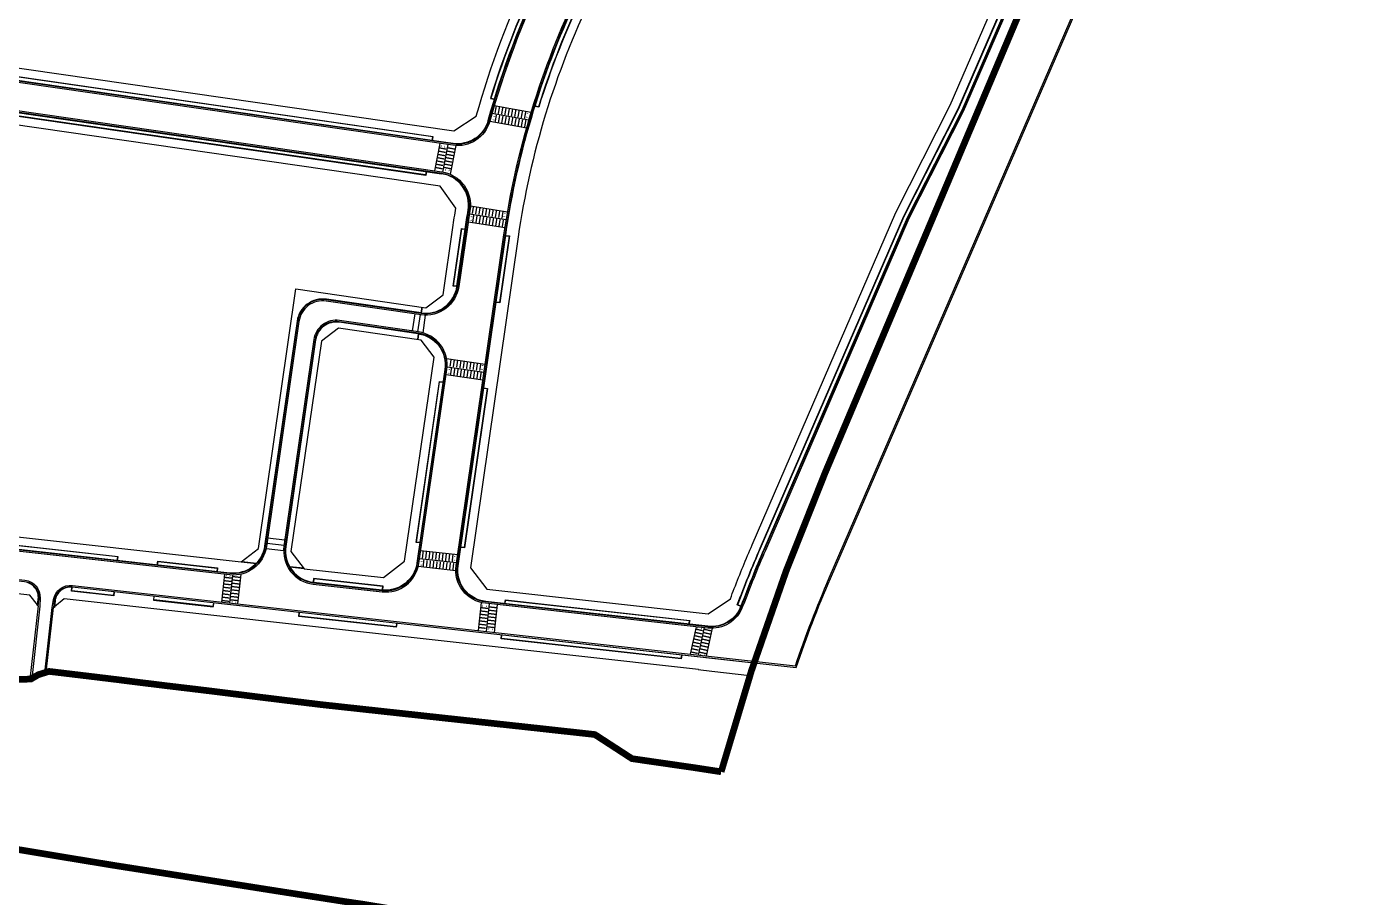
# Model space of a CAD drawing. Header units: millimetres. Extents: x 235041 to 237168, y 422741 to 424190.
# Drawn here: x 236657 to 237162, y 423068 to 423394 of the extents above; entities that cross this region are included whole.
import ezdxf

# ---------------------------------------------------------------- set-up
doc = ezdxf.new("R2010")
doc.units = ezdxf.units.MM
doc.linetypes.add('DASHED2', pattern=[0.375, 0.25, -0.125])
doc.linetypes.add('PHANTOM2', pattern=[1.25, 0.625, -0.125, 0.125, -0.125, 0.125, -0.125])
for name, color, linetype in [('0_210818_탑립전민지구 구역계(최종)', 1, 'PHANTOM2'), ('@@노면표시_11.횡단보도(W6.0_백색)', 7, 'Continuous'), ('@@보도선', 7, 'Continuous'), ('@@횡단보도라인', 7, 'Continuous')]:
    doc.layers.add(name, color=color, linetype=linetype)
doc.layers.add('_낮춤(200x250)_직선', color=7, linetype='Continuous', lineweight=13)

# ---------------------------------------------------------------- blocks, each defined once
blk = doc.blocks.new('계획선 검토')
at = {"layer": '@@보도선', "color": 8}
for points in [[(236666.64, 423179.41, -0.395184), (236673.76, 423184.72), (236945.08, 423154.5, -0.020259), (236957.8, 423187.53), (237051.85, 423405.06), (237055.01, 423420.03), (237119.57, 423569.35), (237128.73, 423581.73), (237144.64, 423618.51, -0.42642), (237161.55, 423624.81)], [(236666.8, 423176.41), (236667.08, 423178.93, -0.414214), (236673.7, 423184.23), (236945.42, 423153.96, -0.020489), (236958.25, 423187.33), (237052.33, 423404.9), (237055.49, 423419.88), (237120.01, 423569.09), (237129.17, 423581.47), (237145.1, 423618.31, -0.42642), (237161.33, 423624.36)], [(236546.98, 423467.78), (236547.18, 423467.74), (236547.85, 423471.58, -0.262673), (236557.1, 423482.81), (236662.84, 423523.63, -0.12868), (236729.41, 423531.15), (236833.93, 423516.06), (236848.34, 423510.94), (236878.13, 423506.64, -0.507291), (236887.06, 423489.82), (236850.49, 423414.21, 0.045008), (236829.72, 423359.12, -0.377445), (236816.66, 423350.59), (236813.93, 423350.99), (236813.9, 423350.79)], [(236828.83, 423178.52), (236828.86, 423178.72, -0.423771), (236818.48, 423192.13), (236836.4, 423316.17, -0.076915), (236864.35, 423407.5), (236885.6, 423451.44), (236894.84, 423463.64), (236907.94, 423490.73, -0.399419), (236923.16, 423496.46), (236924.3, 423495.98), (236924.37, 423496.16)], [(236924.3, 423495.99), (237032.33, 423450.36, -0.41667), (237038.58, 423434.78), (237007.51, 423362.92), (236987.08, 423322.73), (236933.21, 423198.16, 0.012304), (236924.68, 423177, -0.343315), (236912.3, 423169.4), (236828.85, 423178.7)], [(236813.93, 423350.97), (236545.75, 423389.71, -0.423443), (236535.8, 423403.46), (236547.16, 423467.75)], [(236865.25, 423444.73), (236863.97, 423445.34), (236849.21, 423414.83, 0.038712), (236830.66, 423367.44), (236832.07, 423367.19)], [(236865.2, 423444.62), (236864.03, 423445.18), (236849.32, 423414.78, 0.03861), (236830.82, 423367.54), (236832.1, 423367.3)], [(236879.11, 423438.02), (236880.39, 423437.4), (236865.63, 423406.89, 0.036975), (236848.75, 423364.19), (236847.34, 423364.44)], [(236879.06, 423437.91), (236880.23, 423437.35), (236865.52, 423406.94, 0.036889), (236848.66, 423364.32), (236847.37, 423364.56)], [(236924.63, 423176.88), (236923.29, 423177.39, -0.012369), (236931.89, 423198.73), (236985.77, 423323.34), (237006.2, 423363.53), (237034.51, 423429), (237035.83, 423428.43)], [(236924.68, 423177), (236923.44, 423177.46, -0.012304), (236932, 423198.68), (236985.88, 423323.29), (237006.31, 423363.48), (237034.57, 423428.84), (237035.79, 423428.32)], [(236804.7, 423286.97), (236769.07, 423292.12, 0.414214), (236758.1, 423283.92), (236745.9, 423199.44, -0.40472), (236732.89, 423189.39), (236564.14, 423208.18, -0.014502), (236514.61, 423215.16, -0.41595), (236504.95, 423228.87), (236529.62, 423368.49, -0.405044), (236542.95, 423378.13), (236812.33, 423339.21)], [(236804.68, 423286.79), (236804.7, 423286.99, 0.414214), (236818.07, 423296.98), (236821.16, 423318.37, -0.00556), (236822.28, 423325.57, 0.420742), (236812.33, 423339.2), (236812.36, 423339.39)], [(236818.05, 423296.87), (236816.65, 423297.07), (236819.75, 423318.57, -0.000101), (236819.77, 423318.7), (236821.18, 423318.48)], [(236818.07, 423296.98), (236816.78, 423297.17), (236819.87, 423318.55, -0.000009), (236819.87, 423318.57), (236821.16, 423318.36)], [(236803.58, 423279.19), (236773.88, 423283.48, 0.414214), (236765.03, 423276.86), (236753.83, 423199.33, 0.423771), (236764.22, 423185.9), (236790.07, 423183.02)], [(236803.6, 423279.37), (236803.58, 423279.17, -0.414214), (236813.57, 423265.81), (236803.06, 423193.08, -0.40472), (236790.08, 423183.04), (236790.05, 423182.84)], [(236335.96, 423213.15), (236346.3, 423240.16), (236347.55, 423242.88, -0.392413), (236355.71, 423246.26, 0.061158), (236562.9, 423197.07), (236655.87, 423186.72, -0.395184), (236661.64, 423179.96), (236661.51, 423177), (236658.48, 423149.77)], [(236346.93, 423239.92), (236347.85, 423242.32, -0.411203), (236355.54, 423245.8, 0.061158), (236562.85, 423196.58), (236655.81, 423186.22, -0.414214), (236661.11, 423179.59), (236660.83, 423177.07)], [(236660.83, 423177.07), (236660.65, 423177.09), (236660.93, 423179.61, 0.414214), (236655.79, 423186.04), (236562.83, 423196.4, -0.061158), (236355.48, 423245.63, 0.411203), (236348.02, 423242.25), (236347.1, 423239.85), (236346.93, 423239.92)], [(236660.69, 423177.44), (236657.77, 423181.09), (236562.31, 423191.73, -0.061875), (236351.49, 423242.1), (236347.23, 423240.18)], [(236690.71, 423194.09), (236690.87, 423195.52), (236564.3, 423209.62, -0.012413), (236521.95, 423215.4), (236521.69, 423213.98)], [(236690.59, 423194.1), (236690.74, 423195.41), (236564.29, 423209.5, -0.012379), (236522.04, 423215.26), (236521.81, 423213.97)], [(236929.53, 423155.55), (236673.68, 423184.05, 0.414214), (236667.25, 423178.91), (236666.97, 423176.39), (236666.8, 423176.41)]]:
    blk.add_lwpolyline(points, format="xyb", dxfattribs=at)
for points in [[(236545.65, 423389.03, -0.423443), (236535.13, 423403.58), (236547.16, 423471.7, -0.262673), (236556.84, 423483.46), (236662.59, 423524.29, -0.12868), (236729.51, 423531.85), (236834.1, 423516.74), (236848.51, 423511.63), (236878.23, 423507.33, -0.507291), (236887.69, 423489.52), (236851.12, 423413.9, 0.045008), (236830.39, 423358.93, -0.377445), (236816.56, 423349.9)], [(236545.72, 423389.53, -0.423443), (236535.62, 423403.49), (236547.66, 423471.61, -0.262673), (236557.02, 423482.99), (236662.77, 423523.82, -0.12868), (236729.44, 423531.35), (236833.98, 423516.25), (236848.39, 423511.14), (236878.16, 423506.84, -0.507291), (236887.24, 423489.74), (236850.67, 423414.12, 0.045008), (236829.91, 423359.06, -0.377445), (236816.63, 423350.4)], [(236883.36, 423492.9), (236878.61, 423501.84), (236847.22, 423506.38), (236832.8, 423511.49), (236728.74, 423526.52, 0.12868), (236664.53, 423519.27), (236558.84, 423478.47), (236552.45, 423470.7), (236540.41, 423402.56), (236546.33, 423394.37), (236816.91, 423355.29), (236825.34, 423360.84, -0.044642), (236846.28, 423416.25)], [(237032.59, 423450.98, -0.41667), (237039.2, 423434.51), (237008.12, 423362.63), (236987.69, 423322.44), (236933.84, 423197.89, 0.012304), (236925.31, 423176.76, -0.343315), (236912.23, 423168.73), (236828.78, 423178.02, -0.423771), (236817.79, 423192.23), (236835.71, 423316.27, -0.076915), (236863.72, 423407.81), (236885, 423451.81), (236894.24, 423464), (236907.31, 423491.03, -0.399419), (236923.43, 423497.1)], [(237032.4, 423450.52, -0.41667), (237038.74, 423434.7), (237007.67, 423362.84), (236987.24, 423322.65), (236933.38, 423198.09, 0.012304), (236924.84, 423176.93, -0.343315), (236912.28, 423169.22), (236828.83, 423178.52, -0.423771), (236818.29, 423192.16), (236836.2, 423316.2, -0.076915), (236864.17, 423407.59), (236885.43, 423451.54), (236894.67, 423463.74), (236907.76, 423490.81, -0.399419), (236923.23, 423496.64)], [(237003.25, 423364.92), (237034.27, 423436.65), (237030.51, 423446.02), (236921.52, 423492.07), (236912.07, 423488.51), (236898.85, 423461.18), (236889.62, 423448.98), (236868.57, 423405.47, 0.076915), (236841.03, 423315.5), (236823.1, 423191.37), (236829.28, 423183.38), (236912.31, 423174.13), (236920.73, 423179.67, -0.010478), (236922.17, 423183.6, -0.009472), (236928.9, 423200.02), (236982.82, 423324.73)], [(236543.05, 423378.8), (236812.43, 423339.89, -0.420742), (236822.97, 423325.45, 0.00556), (236821.85, 423318.27), (236818.76, 423296.88, -0.414214), (236804.6, 423286.3), (236768.97, 423291.45, 0.414214), (236758.78, 423283.83), (236746.57, 423199.35, -0.40472), (236732.82, 423188.71), (236564.07, 423207.51, -0.014502), (236514.49, 423214.49, -0.41595), (236504.28, 423228.99), (236528.95, 423368.6, -0.405044)], [(236542.97, 423378.31), (236812.36, 423339.39, -0.420742), (236822.48, 423325.54, 0.00556), (236821.36, 423318.34), (236818.27, 423296.96, -0.414214), (236804.68, 423286.79), (236769.04, 423291.94, 0.414214), (236758.28, 423283.9), (236746.08, 423199.42, -0.40472), (236732.87, 423189.21), (236564.12, 423208.01, -0.014502), (236514.58, 423214.99, -0.41595), (236504.78, 423228.9), (236529.44, 423368.52, -0.405044)], [(236757.62, 423296), (236806.39, 423288.95), (236812.88, 423293.8), (236816.53, 423319.04, -0.005574), (236817.67, 423326.36), (236811.76, 423334.55), (236542.41, 423373.46), (236534.23, 423367.54), (236509.58, 423228.07), (236515.38, 423219.8, 0.014506), (236564.66, 423212.86), (236737.15, 423193.64), (236743.55, 423198.59)], [(236803.75, 423192.98), (236814.26, 423265.71, 0.414214), (236803.68, 423279.87), (236773.98, 423284.16, 0.414214), (236764.35, 423276.96), (236753.15, 423199.43, 0.423771), (236764.14, 423185.22), (236790, 423182.34, 0.40472)], [(236803.26, 423193.05), (236813.76, 423265.78, 0.414214), (236803.6, 423279.37), (236773.91, 423283.66, 0.414214), (236764.85, 423276.89), (236753.65, 423199.36, 0.423771), (236764.2, 423185.72), (236790.05, 423182.84, 0.40472)]]:
    blk.add_lwpolyline(points, format="xyb", close=True, dxfattribs=at)
for points in [[(236808.92, 423351.69), (236809.2, 423353.11), (236550.11, 423390.53), (236549.88, 423389.11)], [(236808.81, 423351.71), (236809.05, 423353.01), (236550.21, 423390.4), (236550, 423389.09)], [(236806.69, 423340.03), (236806.41, 423338.61), (236547.75, 423375.98), (236547.98, 423377.4)], [(236806.57, 423340.05), (236806.32, 423338.75), (236547.89, 423376.08), (236548.1, 423377.38)], [(236836.39, 423316.08), (236837.79, 423315.86), (236834.16, 423290.75), (236832.76, 423290.95)], [(236836.37, 423315.96), (236837.66, 423315.76), (236834.06, 423290.88), (236832.78, 423291.07)], [(236804.7, 423286.99), (236805.02, 423289.15)], [(236804.82, 423286.98), (236805.14, 423289.13)], [(236803.58, 423279.17), (236803.26, 423277.02)], [(236803.69, 423279.16), (236803.38, 423277)], [(236804.16, 423200.67), (236802.75, 423200.82), (236811.48, 423261.28), (236812.88, 423261.08)], [(236804.17, 423200.78), (236802.88, 423200.93), (236811.58, 423261.14), (236812.87, 423260.96)], [(236828.13, 423258.87), (236829.53, 423258.67), (236820.88, 423198.8), (236819.47, 423198.96)], [(236828.11, 423258.76), (236829.39, 423258.57), (236820.78, 423198.94), (236819.49, 423199.08)], [(236705.62, 423192.42), (236705.78, 423193.86), (236728.26, 423191.35), (236728.1, 423189.92)], [(236705.74, 423192.41), (236705.89, 423193.72), (236728.13, 423191.25), (236727.98, 423189.93)], [(236737.15, 423193.64), (236742.79, 423193.01)], [(236737.29, 423193.75), (236742.89, 423193.12)], [(236760.63, 423191.15), (236755.28, 423191.74)], [(236760.73, 423191.01), (236755.36, 423191.61)], [(236790.2, 423183.02), (236790.35, 423184.43), (236764.26, 423187.34), (236764.1, 423185.91)], [(236790.05, 423182.84), (236790.22, 423184.33), (236764.36, 423187.21), (236764.22, 423185.9)], [(236689.4, 423182.3), (236689.24, 423180.87), (236673.4, 423182.63), (236673.56, 423184.06)], [(236689.28, 423182.31), (236689.13, 423181), (236673.54, 423182.74), (236673.68, 423184.05)], [(236657.95, 423149.59), (236661.01, 423177.05), (236660.83, 423177.07)], [(236666.12, 423176.48), (236666.64, 423179.41)], [(236908.68, 423153.14), (236670.66, 423179.66), (236667.01, 423176.74)], [(236704.31, 423180.64), (236704.15, 423179.21), (236726.63, 423176.7), (236726.79, 423178.13)], [(236726.67, 423178.15), (236726.52, 423176.83), (236704.28, 423179.31), (236704.43, 423180.62)], [(236836.09, 423177.89), (236836.25, 423179.32), (236905.44, 423171.61), (236905.13, 423170.2)], [(236836.21, 423177.88), (236836.36, 423179.19), (236905.3, 423171.51), (236905.01, 423170.21)], [(236663.39, 423151.98), (236666.12, 423176.48)], [(236663.91, 423152.14), (236666.62, 423176.43), (236666.8, 423176.41)], [(236795.48, 423170.48), (236795.32, 423169.05), (236758.75, 423173.12), (236758.91, 423174.56)], [(236795.36, 423170.49), (236795.21, 423169.18), (236758.88, 423173.23), (236759.03, 423174.54)], [(236902.52, 423158.56), (236902.2, 423157.14), (236834.62, 423164.67), (236834.78, 423166.1)], [(236902.4, 423158.57), (236902.11, 423157.28), (236834.75, 423164.78), (236834.9, 423166.09)], [(236908.66, 423153.14), (236913.71, 423152.58), (236928.05, 423150.98)]]:
    blk.add_lwpolyline(points, dxfattribs=at)
blk.add_lwpolyline([(236809.49, 423270.33), (236804.64, 423276.82), (236773.67, 423281.29), (236767.19, 423276.44), (236755.77, 423197.42), (236760.73, 423191.01), (236790.46, 423187.7), (236798.45, 423193.88)], close=True, dxfattribs=at)

msp = doc.modelspace()

# ---------------------------------------------------------------- hatches: boundary and pattern name
at = {"layer": '@@노면표시_11.횡단보도(W6.0_백색)'}
for points in [[(236832.6, 423361.88), (236833.09, 423364.59), (236832.59, 423364.68), (236832.11, 423361.97)], [(236833.83, 423361.66), (236834.32, 423364.37), (236833.82, 423364.46), (236833.34, 423361.75)], [(236835.06, 423361.44), (236835.55, 423364.15), (236835.05, 423364.23), (236834.57, 423361.53)], [(236836.29, 423361.22), (236836.78, 423363.93), (236836.28, 423364.01), (236835.8, 423361.31)], [(236837.52, 423361), (236838.01, 423363.7), (236837.51, 423363.79), (236837.03, 423361.09)], [(236838.75, 423360.78), (236839.24, 423363.48), (236838.74, 423363.57), (236838.26, 423360.86)], [(236832.17, 423359.36), (236831.82, 423359.65), (236831.79, 423359.5), (236831.4, 423359.57), (236831.37, 423359.42), (236831.76, 423359.35), (236831.74, 423359.21)], [(236832.41, 423360.71), (236832.06, 423361), (236832.03, 423360.85), (236831.64, 423360.92), (236831.61, 423360.78), (236832.01, 423360.71), (236831.98, 423360.56)], [(236833.13, 423361.28), (236832.64, 423358.57), (236832.15, 423358.66), (236832.63, 423361.37)], [(236834.36, 423361.06), (236833.87, 423358.35), (236833.38, 423358.44), (236833.86, 423361.15)], [(236835.59, 423360.84), (236835.1, 423358.13), (236834.61, 423358.22), (236835.09, 423360.93)], [(236836.82, 423360.62), (236836.33, 423357.91), (236835.84, 423358), (236836.32, 423360.7)], [(236838.05, 423360.39), (236837.56, 423357.69), (236837.07, 423357.78), (236837.55, 423360.48)], [(236839.28, 423360.17), (236838.79, 423357.47), (236838.3, 423357.56), (236838.78, 423360.26)], [(236839.98, 423360.55), (236840.47, 423363.26), (236839.97, 423363.35), (236839.49, 423360.64)], [(236840.51, 423359.95), (236840.02, 423357.25), (236839.53, 423357.33), (236840.01, 423360.04)], [(236841.21, 423360.33), (236841.7, 423363.04), (236841.21, 423363.13), (236840.72, 423360.42)], [(236841.74, 423359.73), (236841.25, 423357.02), (236840.76, 423357.11), (236841.24, 423359.82)], [(236842.44, 423360.11), (236842.93, 423362.82), (236842.44, 423362.91), (236841.95, 423360.2)], [(236842.97, 423359.51), (236842.48, 423356.8), (236841.99, 423356.89), (236842.47, 423359.6)], [(236843.67, 423359.89), (236844.16, 423362.6), (236843.67, 423362.69), (236843.18, 423359.98)], [(236844.2, 423359.29), (236843.71, 423356.58), (236843.22, 423356.67), (236843.71, 423359.38)], [(236843.89, 423360.55), (236844.24, 423360.26), (236844.27, 423360.4), (236844.66, 423360.33), (236844.69, 423360.48), (236844.3, 423360.55), (236844.32, 423360.7)], [(236844.13, 423361.9), (236844.49, 423361.61), (236844.51, 423361.76), (236844.91, 423361.69), (236844.93, 423361.83), (236844.54, 423361.91), (236844.57, 423362.05)]]:
    msp.add_hatch(color=256, dxfattribs=at).paths.add_polyline_path(points)
at = {"layer": '@@노면표시_11.횡단보도(W6.0_백색)', "ltscale": 0.1}
for points in [[(236813.99, 423348.2), (236811.29, 423348.71), (236811.38, 423349.21), (236814.08, 423348.69)], [(236812.07, 423349.17), (236812.37, 423349.52), (236812.22, 423349.55), (236812.3, 423349.95), (236812.15, 423349.97), (236812.08, 423349.58), (236811.93, 423349.61)], [(236813.42, 423348.91), (236813.72, 423349.26), (236813.57, 423349.29), (236813.65, 423349.69), (236813.5, 423349.71), (236813.43, 423349.32), (236813.28, 423349.35)], [(236814.59, 423348.72), (236817.3, 423348.2), (236817.39, 423348.69), (236814.69, 423349.21)], [(236813.04, 423343.29), (236810.34, 423343.8), (236810.44, 423344.29), (236813.14, 423343.78)], [(236813.28, 423344.51), (236810.58, 423345.03), (236810.67, 423345.52), (236813.37, 423345)], [(236813.51, 423345.74), (236810.81, 423346.26), (236810.91, 423346.75), (236813.61, 423346.23)], [(236813.75, 423346.97), (236811.05, 423347.49), (236811.14, 423347.98), (236813.84, 423347.46)], [(236813.65, 423343.8), (236816.35, 423343.29), (236816.45, 423343.78), (236813.75, 423344.3)], [(236813.89, 423345.03), (236816.59, 423344.51), (236816.68, 423345), (236813.98, 423345.52)], [(236814.12, 423346.26), (236816.82, 423345.74), (236816.92, 423346.23), (236814.22, 423346.75)], [(236814.36, 423347.49), (236817.06, 423346.97), (236817.15, 423347.46), (236814.45, 423347.98)], [(236812.57, 423340.83), (236809.87, 423341.35), (236809.97, 423341.84), (236812.67, 423341.32)], [(236812.81, 423342.06), (236810.11, 423342.58), (236810.2, 423343.07), (236812.9, 423342.55)], [(236813.18, 423341.35), (236815.88, 423340.83), (236815.98, 423341.32), (236813.28, 423341.84)], [(236813.42, 423342.58), (236816.12, 423342.06), (236816.21, 423342.55), (236813.51, 423343.07)], [(236813.84, 423341.12), (236813.54, 423340.77), (236813.69, 423340.74), (236813.61, 423340.35), (236813.76, 423340.32), (236813.84, 423340.71), (236813.98, 423340.69)], [(236815.19, 423340.86), (236814.89, 423340.51), (236815.04, 423340.48), (236814.96, 423340.09), (236815.11, 423340.06), (236815.19, 423340.46), (236815.33, 423340.43)], [(236823.94, 423323.05), (236823.58, 423323.33), (236823.55, 423323.19), (236823.16, 423323.25), (236823.14, 423323.1), (236823.53, 423323.04), (236823.51, 423322.89)], [(236824.1, 423324.23), (236824.53, 423326.94), (236824.03, 423327.02), (236823.6, 423324.3)], [(236824.64, 423323.64), (236824.21, 423320.92), (236823.71, 423321), (236824.14, 423323.71)], [(236825.33, 423324.03), (236825.76, 423326.75), (236825.27, 423326.83), (236824.84, 423324.11)], [(236825.87, 423323.44), (236825.44, 423320.72), (236824.95, 423320.8), (236825.38, 423323.52)], [(236826.57, 423323.84), (236827, 423326.55), (236826.5, 423326.63), (236826.07, 423323.91)], [(236827.11, 423323.24), (236826.68, 423320.53), (236826.18, 423320.61), (236826.61, 423323.32)], [(236827.8, 423323.64), (236828.23, 423326.36), (236827.74, 423326.44), (236827.31, 423323.72)], [(236828.34, 423323.05), (236827.91, 423320.33), (236827.42, 423320.41), (236827.85, 423323.13)], [(236829.04, 423323.45), (236829.47, 423326.16), (236828.97, 423326.24), (236828.54, 423323.52)], [(236830.27, 423323.25), (236830.7, 423325.97), (236830.21, 423326.05), (236829.78, 423323.33)], [(236831.51, 423323.06), (236831.94, 423325.77), (236831.44, 423325.85), (236831.01, 423323.13)], [(236832.74, 423322.86), (236833.17, 423325.58), (236832.68, 423325.65), (236832.25, 423322.94)], [(236833.98, 423322.67), (236834.4, 423325.38), (236833.91, 423325.46), (236833.48, 423322.74)], [(236835.21, 423322.47), (236835.64, 423325.19), (236835.15, 423325.26), (236834.72, 423322.55)], [(236835.42, 423323.13), (236835.78, 423322.85), (236835.8, 423323), (236836.19, 423322.93), (236836.22, 423323.08), (236835.82, 423323.15), (236835.85, 423323.29)], [(236835.63, 423324.49), (236835.99, 423324.21), (236836.01, 423324.36), (236836.41, 423324.29), (236836.43, 423324.44), (236836.04, 423324.5), (236836.06, 423324.65)], [(236823.72, 423321.69), (236823.36, 423321.98), (236823.34, 423321.83), (236822.94, 423321.89), (236822.92, 423321.74), (236823.32, 423321.68), (236823.29, 423321.53)], [(236829.58, 423322.85), (236829.15, 423320.14), (236828.65, 423320.22), (236829.08, 423322.93)], [(236830.81, 423322.66), (236830.38, 423319.94), (236829.89, 423320.02), (236830.32, 423322.74)], [(236832.05, 423322.46), (236831.62, 423319.75), (236831.12, 423319.83), (236831.55, 423322.54)], [(236833.28, 423322.27), (236832.85, 423319.55), (236832.36, 423319.63), (236832.79, 423322.35)], [(236834.51, 423322.07), (236834.09, 423319.36), (236833.59, 423319.44), (236834.02, 423322.15)], [(236835.75, 423321.88), (236835.32, 423319.16), (236834.83, 423319.24), (236835.26, 423321.96)], [(236815.73, 423266.86), (236816.12, 423269.58), (236815.63, 423269.65), (236815.23, 423266.93)], [(236816.96, 423266.68), (236817.36, 423269.4), (236816.86, 423269.47), (236816.47, 423266.75)], [(236818.2, 423266.5), (236818.6, 423269.22), (236818.1, 423269.3), (236817.71, 423266.57)], [(236819.44, 423266.32), (236819.83, 423269.04), (236819.34, 423269.12), (236818.94, 423266.39)], [(236820.68, 423266.14), (236821.07, 423268.87), (236820.57, 423268.94), (236820.18, 423266.22)], [(236821.91, 423265.97), (236822.31, 423268.69), (236821.81, 423268.76), (236821.42, 423266.04)], [(236823.15, 423265.79), (236823.54, 423268.51), (236823.05, 423268.58), (236822.66, 423265.86)], [(236824.39, 423265.61), (236824.78, 423268.33), (236824.29, 423268.4), (236823.89, 423265.68)], [(236825.63, 423265.43), (236826.02, 423268.15), (236825.52, 423268.22), (236825.13, 423265.5)], [(236826.86, 423265.25), (236827.26, 423267.97), (236826.76, 423268.04), (236826.37, 423265.32)], [(236815.39, 423264.32), (236815.02, 423264.6), (236815, 423264.45), (236814.61, 423264.51), (236814.58, 423264.36), (236814.98, 423264.3), (236814.96, 423264.15)], [(236815.58, 423265.68), (236815.22, 423265.96), (236815.2, 423265.81), (236814.8, 423265.87), (236814.78, 423265.72), (236815.18, 423265.66), (236815.15, 423265.51)], [(236816.27, 423266.28), (236815.88, 423263.55), (236815.39, 423263.62), (236815.78, 423266.35)], [(236817.51, 423266.1), (236817.12, 423263.37), (236816.62, 423263.45), (236817.02, 423266.17)], [(236818.75, 423265.92), (236818.36, 423263.2), (236817.86, 423263.27), (236818.25, 423265.99)], [(236819.99, 423265.74), (236819.59, 423263.02), (236819.1, 423263.09), (236819.49, 423265.81)], [(236821.22, 423265.56), (236820.83, 423262.84), (236820.34, 423262.91), (236820.73, 423265.63)], [(236822.46, 423265.38), (236822.07, 423262.66), (236821.57, 423262.73), (236821.97, 423265.45)], [(236823.7, 423265.2), (236823.3, 423262.48), (236822.81, 423262.55), (236823.2, 423265.27)], [(236824.93, 423265.02), (236824.54, 423262.3), (236824.05, 423262.37), (236824.44, 423265.1)], [(236826.17, 423264.85), (236825.78, 423262.12), (236825.28, 423262.2), (236825.68, 423264.92)], [(236827.41, 423264.67), (236827.02, 423261.94), (236826.52, 423262.02), (236826.91, 423264.74)], [(236827.06, 423265.92), (236827.42, 423265.64), (236827.44, 423265.79), (236827.84, 423265.73), (236827.86, 423265.88), (236827.47, 423265.93), (236827.49, 423266.08)], [(236827.26, 423267.28), (236827.62, 423267), (236827.64, 423267.15), (236828.04, 423267.09), (236828.06, 423267.24), (236827.66, 423267.3), (236827.68, 423267.44)], [(236805.35, 423194.87), (236805.65, 423197.6), (236805.16, 423197.66), (236804.85, 423194.92)], [(236806.59, 423194.73), (236806.89, 423197.46), (236806.4, 423197.52), (236806.09, 423194.79)], [(236807.83, 423194.59), (236808.14, 423197.33), (236807.64, 423197.38), (236807.34, 423194.65)], [(236809.07, 423194.45), (236809.38, 423197.19), (236808.88, 423197.24), (236808.58, 423194.51)], [(236810.32, 423194.32), (236810.62, 423197.05), (236810.12, 423197.1), (236809.82, 423194.37)], [(236811.56, 423194.18), (236811.86, 423196.91), (236811.37, 423196.97), (236811.06, 423194.23)], [(236812.8, 423194.04), (236813.11, 423196.77), (236812.61, 423196.83), (236812.3, 423194.09)], [(236805.09, 423192.32), (236804.72, 423192.59), (236804.7, 423192.44), (236804.3, 423192.48), (236804.29, 423192.33), (236804.68, 423192.29), (236804.67, 423192.14)], [(236805.24, 423193.69), (236804.87, 423193.95), (236804.85, 423193.8), (236804.45, 423193.85), (236804.44, 423193.7), (236804.84, 423193.66), (236804.82, 423193.51)], [(236805.91, 423194.3), (236805.61, 423191.57), (236805.11, 423191.62), (236805.42, 423194.36)], [(236807.16, 423194.16), (236806.85, 423191.43), (236806.35, 423191.49), (236806.66, 423194.22)], [(236808.4, 423194.03), (236808.09, 423191.29), (236807.6, 423191.35), (236807.9, 423194.08)], [(236809.64, 423193.89), (236809.34, 423191.15), (236808.84, 423191.21), (236809.14, 423193.94)], [(236810.88, 423193.75), (236810.58, 423191.02), (236810.08, 423191.07), (236810.39, 423193.8)], [(236812.13, 423193.61), (236811.82, 423190.88), (236811.32, 423190.93), (236811.63, 423193.67)], [(236813.37, 423193.47), (236813.06, 423190.74), (236812.57, 423190.79), (236812.87, 423193.53)], [(236814.04, 423193.9), (236814.35, 423196.63), (236813.85, 423196.69), (236813.55, 423193.96)], [(236814.61, 423193.33), (236814.31, 423190.6), (236813.81, 423190.66), (236814.11, 423193.39)], [(236815.29, 423193.76), (236815.59, 423196.49), (236815.09, 423196.55), (236814.79, 423193.82)], [(236815.85, 423193.2), (236815.55, 423190.46), (236815.05, 423190.52), (236815.36, 423193.25)], [(236816.53, 423193.62), (236816.83, 423196.36), (236816.34, 423196.41), (236816.03, 423193.68)], [(236817.09, 423193.06), (236816.79, 423190.32), (236816.29, 423190.38), (236816.6, 423193.11)], [(236816.7, 423194.3), (236817.08, 423194.03), (236817.09, 423194.18), (236817.49, 423194.13), (236817.51, 423194.28), (236817.11, 423194.33), (236817.13, 423194.47)], [(236816.86, 423195.66), (236817.23, 423195.39), (236817.25, 423195.54), (236817.64, 423195.5), (236817.66, 423195.65), (236817.26, 423195.69), (236817.28, 423195.84)], [(236733.33, 423185.97), (236730.59, 423186.28), (236730.65, 423186.77), (236733.38, 423186.47)], [(236733.46, 423187.21), (236730.73, 423187.52), (236730.79, 423188.02), (236733.52, 423187.71)], [(236731.48, 423188.04), (236731.75, 423188.41), (236731.6, 423188.43), (236731.64, 423188.83), (236731.5, 423188.84), (236731.45, 423188.45), (236731.3, 423188.46)], [(236732.85, 423187.89), (236733.12, 423188.26), (236732.97, 423188.28), (236733.01, 423188.67), (236732.86, 423188.69), (236732.82, 423188.29), (236732.67, 423188.31)], [(236733.89, 423186.54), (236736.63, 423186.23), (236736.68, 423186.73), (236733.95, 423187.04)], [(236734.03, 423187.78), (236736.76, 423187.48), (236736.82, 423187.97), (236734.09, 423188.28)], [(236732.77, 423181), (236730.04, 423181.31), (236730.09, 423181.8), (236732.83, 423181.5)], [(236732.91, 423182.25), (236730.18, 423182.55), (236730.23, 423183.05), (236732.97, 423182.74)], [(236733.05, 423183.49), (236730.32, 423183.79), (236730.37, 423184.29), (236733.1, 423183.98)], [(236733.19, 423184.73), (236730.45, 423185.03), (236730.51, 423185.53), (236733.24, 423185.23)], [(236733.34, 423181.57), (236736.07, 423181.26), (236736.13, 423181.76), (236733.39, 423182.07)], [(236733.48, 423182.81), (236736.21, 423182.51), (236736.27, 423183), (236733.53, 423183.31)], [(236733.62, 423184.05), (236736.35, 423183.75), (236736.4, 423184.25), (236733.67, 423184.55)], [(236733.75, 423185.3), (236736.49, 423184.99), (236736.54, 423185.49), (236733.81, 423185.79)], [(236732.5, 423178.52), (236729.76, 423178.82), (236729.82, 423179.32), (236732.55, 423179.02)], [(236732.63, 423179.76), (236729.9, 423180.07), (236729.96, 423180.56), (236732.69, 423180.26)], [(236733.06, 423179.08), (236735.8, 423178.78), (236735.85, 423179.28), (236733.12, 423179.58)], [(236733.2, 423180.33), (236735.93, 423180.02), (236735.99, 423180.52), (236733.26, 423180.82)], [(236733.73, 423178.91), (236733.47, 423178.54), (236733.62, 423178.52), (236733.57, 423178.12), (236733.72, 423178.11), (236733.76, 423178.5), (236733.91, 423178.49)], [(236735.1, 423178.76), (236734.83, 423178.38), (236734.98, 423178.37), (236734.94, 423177.97), (236735.09, 423177.95), (236735.13, 423178.35), (236735.28, 423178.33)], [(236829.7, 423175.84), (236826.96, 423176.15), (236827.02, 423176.65), (236829.75, 423176.34)], [(236827.71, 423176.67), (236827.98, 423177.04), (236827.83, 423177.06), (236827.88, 423177.46), (236827.73, 423177.47), (236827.68, 423177.07), (236827.53, 423177.09)], [(236829.08, 423176.52), (236829.35, 423176.89), (236829.2, 423176.91), (236829.24, 423177.3), (236829.09, 423177.32), (236829.05, 423176.92), (236828.9, 423176.94)], [(236830.26, 423176.41), (236833, 423176.1), (236833.05, 423176.6), (236830.32, 423176.91)], [(236829.14, 423170.87), (236826.41, 423171.18), (236826.46, 423171.68), (236829.2, 423171.37)], [(236829.28, 423172.12), (236826.55, 423172.42), (236826.6, 423172.92), (236829.34, 423172.61)], [(236829.42, 423173.36), (236826.69, 423173.66), (236826.74, 423174.16), (236829.47, 423173.86)], [(236829.56, 423174.6), (236826.82, 423174.91), (236826.88, 423175.4), (236829.61, 423175.1)], [(236829.71, 423171.44), (236832.44, 423171.14), (236832.5, 423171.63), (236829.76, 423171.94)], [(236829.85, 423172.68), (236832.58, 423172.38), (236832.64, 423172.87), (236829.9, 423173.18)], [(236829.99, 423173.92), (236832.72, 423173.62), (236832.77, 423174.12), (236830.04, 423174.42)], [(236830.12, 423175.17), (236832.86, 423174.86), (236832.91, 423175.36), (236830.18, 423175.66)], [(236828.87, 423168.39), (236826.13, 423168.69), (236826.19, 423169.19), (236828.92, 423168.89)], [(236829, 423169.63), (236826.27, 423169.94), (236826.33, 423170.43), (236829.06, 423170.13)], [(236829.43, 423168.96), (236832.16, 423168.65), (236832.22, 423169.15), (236829.49, 423169.45)], [(236829.57, 423170.2), (236832.3, 423169.89), (236832.36, 423170.39), (236829.63, 423170.69)], [(236830.1, 423168.78), (236829.84, 423168.41), (236829.99, 423168.39), (236829.94, 423167.99), (236830.09, 423167.98), (236830.13, 423168.37), (236830.28, 423168.36)], [(236831.47, 423168.63), (236831.2, 423168.26), (236831.35, 423168.24), (236831.31, 423167.84), (236831.46, 423167.82), (236831.5, 423168.22), (236831.65, 423168.21)], [(236910.02, 423166.28), (236907.33, 423166.88), (236907.44, 423167.37), (236910.13, 423166.77)], [(236910.29, 423167.5), (236907.61, 423168.1), (236907.72, 423168.59), (236910.4, 423167.99)], [(236908.41, 423168.54), (236908.72, 423168.88), (236908.57, 423168.91), (236908.66, 423169.3), (236908.51, 423169.33), (236908.42, 423168.94), (236908.28, 423168.98)], [(236909.75, 423168.23), (236910.06, 423168.58), (236909.91, 423168.61), (236910, 423169), (236909.85, 423169.03), (236909.77, 423168.64), (236909.62, 423168.67)], [(236910.64, 423166.78), (236913.33, 423166.18), (236913.43, 423166.67), (236910.75, 423167.27)], [(236910.92, 423168), (236913.6, 423167.4), (236913.71, 423167.89), (236911.02, 423168.49)], [(236908.92, 423161.4), (236906.24, 423162), (236906.35, 423162.49), (236909.03, 423161.89)], [(236909.2, 423162.62), (236906.51, 423163.22), (236906.62, 423163.71), (236909.31, 423163.11)], [(236909.47, 423163.84), (236906.79, 423164.44), (236906.9, 423164.93), (236909.58, 423164.33)], [(236909.74, 423165.06), (236907.06, 423165.66), (236907.17, 423166.15), (236909.85, 423165.55)], [(236909.55, 423161.9), (236912.23, 423161.3), (236912.34, 423161.79), (236909.66, 423162.39)], [(236909.82, 423163.12), (236912.51, 423162.52), (236912.61, 423163.01), (236909.93, 423163.61)], [(236910.1, 423164.34), (236912.78, 423163.74), (236912.89, 423164.23), (236910.2, 423164.83)], [(236910.37, 423165.56), (236913.05, 423164.96), (236913.16, 423165.45), (236910.48, 423166.05)], [(236908.38, 423158.96), (236905.69, 423159.56), (236905.8, 423160.05), (236908.49, 423159.45)], [(236908.65, 423160.18), (236905.97, 423160.78), (236906.08, 423161.27), (236908.76, 423160.67)], [(236909, 423159.46), (236911.69, 423158.86), (236911.79, 423159.35), (236909.11, 423159.95)], [(236909.28, 423160.68), (236911.96, 423160.08), (236912.07, 423160.57), (236909.38, 423161.17)], [(236909.65, 423159.21), (236909.34, 423158.87), (236909.49, 423158.84), (236909.4, 423158.45), (236909.55, 423158.42), (236909.64, 423158.81), (236909.78, 423158.77)], [(236910.99, 423158.91), (236910.69, 423158.57), (236910.83, 423158.54), (236910.74, 423158.15), (236910.89, 423158.12), (236910.98, 423158.51), (236911.12, 423158.47)]]:
    msp.add_hatch(color=256, dxfattribs=at).paths.add_polyline_path(points)

# ---------------------------------------------------------------- linework, layer by layer
at = {"layer": '0_210818_탑립전민지구 구역계(최종)', "linetype": 'PHANTOM2', "ltscale": 25, "const_width": 2.5, "flags": 128}
for points in [[(237113.94, 423644.98, -0.393187), (237120.94, 423625.78), (237105.83, 423590.01), (237098.66, 423564.05), (236956.25, 423226.98, 0.032578), (236917.24, 423114.79), (236907.16, 423116.34), (236883.77, 423119.72), (236882.02, 423120.86), (236870.93, 423128.06), (236869.81, 423128.78), (236848.19, 423131.16), (236816.41, 423134.62), (236784.83, 423138.07), (236767.34, 423139.98), (236753.14, 423141.7), (236721.91, 423145.56), (236709.29, 423147.06), (236699.79, 423148.23), (236690, 423149.46), (236681.07, 423150.54), (236664.97, 423152.47), (236660.97, 423151.23), (236658.18, 423149.6), (236619.15, 423148.23), (236612.53, 423149.89), (236595.62, 423153.61), (236584.03, 423156.23), (236579.04, 423156.82), (236574.77, 423157.4), (236571.69, 423157.77), (236567.49, 423158.12), (236555.61, 423159.25), (236545.67, 423160.98), (236539.12, 423162.34), (236538.71, 423162.37), (236529.3, 423164.58), (236520.57, 423166.16), (236483.56, 423172.92), (236470.72, 423175.36), (236464.7, 423176.71), (236435.21, 423183.29), (236392.4, 423195.47), (236386.41, 423197.36), (236349.07, 423209.04), (236336.69, 423212.92), (236329.23, 423215.26), (236309.91, 423224.07), (236273.47, 423240.68), (236270.01, 423242.26), (236266.66, 423243.79), (236242.55, 423259.37), (236238.67, 423261.88), (236216.76, 423276.69), (236218.95, 423278.58), (236234.07, 423281.14), (236234.22, 423281.31), (236243.64, 423292.56), (236254.54, 423303.5), (236265.11, 423311.77), (236275.06, 423325.38), (236283.29, 423330.89), (236287.79, 423341.04), (236296.68, 423344.08), (236307.77, 423366.98), (236310.42, 423372.44), (236318.42, 423386.64), (236326.6, 423396.81), (236338.07, 423406.5), (236347.12, 423417.75), (236349.02, 423420.83), (236350.49, 423423.19), (236364.44, 423439.1), (236377.97, 423443.41), (236392.52, 423448.1), (236408.44, 423459.41), (236429.46, 423476.56), (236438.27, 423481.48), (236441.67, 423483.33), (236447.44, 423486.42), (236468.48, 423493.75), (236477.9, 423495.85), (236489.88, 423497.24), (236500.86, 423501.15), (236503.86, 423501.85), (236511.45, 423503.53), (236518.79, 423505.17), (236524.56, 423508.46), (236531.27, 423508.32), (236540.1, 423511.09), (236542.46, 423512.87), (236571.69, 423523.55), (236581.39, 423527.11), (236599.32, 423534.41), (236618.92, 423540.73), (236636.58, 423548.67), (236667.91, 423560.62), (236682.78, 423566.24), (236686.81, 423570.72), (236695.65, 423570.84), (236700.47, 423568.93), (236708.06, 423568), (236728.38, 423567.81), (236740.55, 423566.38), (236743.58, 423571.77), (236751.67, 423572.44), (236758.43, 423567.51), (236768.28, 423566.67), (236775.24, 423568.3), (236784.23, 423567.82), (236798.21, 423559.49), (236807.14, 423556.79), (236836.34, 423547.94), (236854.51, 423550.11), (236867.98, 423546.42), (236876.41, 423549.13), (236882.67, 423554.43), (236892.16, 423559.86), (236896.23, 423561.53), (236900.96, 423563.39), (236913.18, 423585.85), (236915.71, 423588.83), (236920.89, 423602.34), (236922.9, 423614.3), (236918.62, 423622.44), (236920, 423627.94), (236922.94, 423634.74), (236929.53, 423660.19), (236930.16, 423676.38), (236927.41, 423694.26), (236923.22, 423703.51), (236919.87, 423719.3), (236892.55, 423748.88), (236889.5, 423747.64), (236884.37, 423754.74), (236882.77, 423756.96), (236893.9, 423751.77), (236901.26, 423748.33), (236919.32, 423739.63), (236921.54, 423738.56), (236931.84, 423733.61), (236934.62, 423732.12), (236949.14, 423724.84), (236951.83, 423723.54), (236954.7, 423722.15), (236957.23, 423720.93), (236958.13, 423720.5), (236961.01, 423719.11), (236963.53, 423717.89), (236964.43, 423717.46), (236966.23, 423716.59), (236967.13, 423716.15), (236968.94, 423715.28), (236970.74, 423714.41), (236972.54, 423713.54), (236973.44, 423713.11), (236975.24, 423712.24), (236977.04, 423711.37), (236978.84, 423710.5), (236979.74, 423710.07), (236981.54, 423709.2), (236983.35, 423708.33), (236985.15, 423707.46), (236986.05, 423707.02), (236987.85, 423706.15), (236989.65, 423705.28), (236991.45, 423704.41), (236992.35, 423703.98), (236994.15, 423703.11), (236995.95, 423702.24), (236997.75, 423701.37), (236998.65, 423700.94), (237000.46, 423700.07), (237002.26, 423699.2), (237004.06, 423698.33), (237004.96, 423697.89), (237006.76, 423697.02), (237008.56, 423696.15), (237010.36, 423695.28), (237011.26, 423694.85), (237013.06, 423693.98), (237014.87, 423693.11), (237016.67, 423692.24), (237017.57, 423691.81), (237019.37, 423690.94), (237021.17, 423690.07), (237022.97, 423689.2), (237023.87, 423688.76), (237025.67, 423687.89), (237027.47, 423687.03), (237029.27, 423686.16), (237030.17, 423685.72), (237031.98, 423684.85), (237035.58, 423683.11), (237037.38, 423682.24), (237040.08, 423680.94), (237041.88, 423680.07), (237043.68, 423679.2), (237046.39, 423677.9), (237048.19, 423677.03), (237051.06, 423675.64), (237053.59, 423674.42), (237054.49, 423673.98), (237057.37, 423672.6), (237059.89, 423671.38), (237060.79, 423670.94), (237063.67, 423669.55), (237066.2, 423668.33), (237067.1, 423667.9), (237068.9, 423667.03), (237069.8, 423666.59), (237071.6, 423665.72), (237073.4, 423664.86), (237075.2, 423663.99), (237076.1, 423663.55), (237077.91, 423662.68), (237079.71, 423661.81), (237081.51, 423660.94), (237082.41, 423660.51), (237084.21, 423659.64), (237086.01, 423658.77), (237087.81, 423657.9), (237088.71, 423657.47), (237090.51, 423656.6), (237092.31, 423655.73), (237094.12, 423654.86), (237095.02, 423654.42), (237096.82, 423653.55), (237098.62, 423652.68), (237100.42, 423651.81), (237101.32, 423651.38), (237103.12, 423650.51), (237104.92, 423649.64), (237106.66, 423648.8), (237113.95, 423645)], [(236867.66, 422747.63, 0.021186), (236885.26, 422915.27), (236886.11, 422928.9, -0.032553), (236901.13, 423046.31), (236899.13, 423047.27), (236898.44, 423047.22), (236879.73, 423051.09), (236869.99, 423051.11), (236869.81, 423052.8), (236868.95, 423051.03), (236849.07, 423054.45), (236844.7, 423055.13), (236835.33, 423056.62), (236813.58, 423060.15), (236792.76, 423063.47), (236782.6, 423065.13), (236775.93, 423066.11), (236751.59, 423069.9), (236720.81, 423074.75), (236713.08, 423075.95), (236689.4, 423079.67), (236668.57, 423083.09), (236655.13, 423085.33), (236626.56, 423090.01), (236619.86, 423087.24), (236619.5, 423091.35), (236573.2, 423098.91), (236563.59, 423100.59), (236555.54, 423102.55), (236551.83, 423103.34), (236539.11, 423105.18), (236522.39, 423107.36), (236520.56, 423107.94), (236480.9, 423116.21), (236440.31, 423124.68), (236435.98, 423125.58), (236422.24, 423129.5), (236403.6, 423134.81), (236369.47, 423144.53), (236362.34, 423146.19), (236361.26, 423148.44), (236359.13, 423147.43), (236325.31, 423158.42), (236319.58, 423160.76), (236310.5, 423164.47), (236281.57, 423176.74), (236254.91, 423189.08), (236248.88, 423191.72), (236247.32, 423193.48), (236246.85, 423193.68), (236204.32, 423215.17), (236178.28, 423231.61), (236160.68, 423243.76), (236158.6, 423245.21), (236150.27, 423255.08), (236138.08, 423264.54), (236134.32, 423265.14), (236134.65, 423266.15), (236132.56, 423266.93), (236132.59, 423267.36), (236128.69, 423270.15), (236110.39, 423285.58), (236110.04, 423285.81), (236109.73, 423286.06), (236071.69, 423316.56), (236066.38, 423320.81), (236064.15, 423321.7), (236055.16, 423329.32), (236055.13, 423329.23), (236054.84, 423328.34), (236054.56, 423327.46), (236054.34, 423326.75, 0.146269), (236053.81, 423249.99), (236053.81, 423249.99, 0.146826), (236095.72, 423185.35), (236096.29, 423184.87), (236097.01, 423184.27), (236097.72, 423183.68), (236098.44, 423183.09), (236099.17, 423182.51), (236099.9, 423181.93), (236100.64, 423181.35), (236101.38, 423180.78), (236102.13, 423180.21), (236102.88, 423179.64), (236103.64, 423179.07), (236104.4, 423178.51), (236105.16, 423177.95), (236105.93, 423177.39), (236106.71, 423176.84), (236107.48, 423176.28), (236108.26, 423175.73), (236109.05, 423175.18), (236109.84, 423174.63), (236110.63, 423174.09), (236111.42, 423173.54), (236112.22, 423173), (236113.02, 423172.46), (236113.83, 423171.92), (236114.64, 423171.38), (236115.45, 423170.84), (236116.26, 423170.3), (236117.08, 423169.76), (236117.9, 423169.23), (236118.72, 423168.69), (236119.54, 423168.15), (236120.37, 423167.62), (236121.2, 423167.08), (236122.03, 423166.55), (236122.86, 423166.01), (236123.7, 423165.47), (236124.54, 423164.94), (236125.38, 423164.4), (236126.22, 423163.86), (236136.17, 423157.48), (236136.17, 423157.48), (236147.58, 423150.16), (236153.5, 423146.36), (236235.8, 423093.59), (236236.64, 423093.05), (236237.49, 423092.51), (236238.33, 423091.97), (236239.18, 423091.43), (236240.02, 423090.88), (236240.87, 423090.33), (236241.73, 423089.78), (236242.58, 423089.23), (236243.43, 423088.68), (236244.29, 423088.12), (236245.14, 423087.56), (236246, 423087), (236246.85, 423086.44), (236247.71, 423085.87), (236248.56, 423085.3), (236249.42, 423084.73), (236250.28, 423084.16), (236251.13, 423083.58), (236251.99, 423082.99), (236252.85, 423082.41), (236253.7, 423081.82), (236254.56, 423081.22), (236255.42, 423080.63), (236256.27, 423080.02), (236257.13, 423079.42), (236257.98, 423078.81), (236258.83, 423078.19), (236259.69, 423077.57), (236260.54, 423076.95), (236261.39, 423076.32), (236262.23, 423075.68), (236263.08, 423075.04), (236263.93, 423074.4), (236264.77, 423073.74), (236265.61, 423073.09), (236266.45, 423072.42), (236267.29, 423071.76), (236268.12, 423071.08), (236268.76, 423070.55, -0.008275), (236273.24, 423066.75), (236273.24, 423066.75, -0.031327), (236288.99, 423051.07, 0.00148), (236289.33, 423050.68, 0.096511), (236316.02, 423030.49, -0.122693), (236326.01, 423022.09, 0.203479), (236340.45, 423013.41), (236340.54, 423009.88), (236340.73, 423001.44), (236340.81, 422997.92, 0.079943), (236333.08, 422995.48, 0.262936), (236328.97, 422989.35, 0.0185), (236328.71, 422982.66, 0.00743), (236328.74, 422979.97), (236329.32, 422973.32), (236329.32, 422973.32), (236330.14, 422969.48), (236330.72, 422966.41), (236331.16, 422963.85), (236331.59, 422961.12), (236331.97, 422958.44), (236332.3, 422955.81), (236332.34, 422955.47), (236332.6, 422955.85), (236333.41, 422956.79), (236334.84, 422958.1), (236336.52, 422959.19), (236338.56, 422960.08), (236340.22, 422960.45), (236342.2, 422960.61), (236343.82, 422960.57), (236345.85, 422960.42), (236347.89, 422960.15), (236349.4, 422959.87), (236351.58, 422959.35), (236352.94, 422958.95), (236354.97, 422958.25), (236356.35, 422957.69), (236358.09, 422956.88), (236359.61, 422956.09), (236369.49, 422950.61), (236385.21, 422934.83), (236393.49, 422928.61), (236399.32, 422924.23), (236426.6, 422910.42), (236430.99, 422908.89), (236441.75, 422905.17), (236461.04, 422898.51), (236486.49, 422887.01), (236567.61, 422847.48), (236579.32, 422841.83), (236785.22, 422742.49), (236862.19, 422747.03)]]:
    msp.add_lwpolyline(points, format="xyb", close=True, dxfattribs=at)
at = {"layer": '@@횡단보도라인', "color": 6}
for points in [[(236832.07, 423364.77), (236845.94, 423362.28)], [(236830.39, 423358.93), (236844.25, 423356.48)], [(236811.65, 423350.61), (236809.67, 423340.29)], [(236817.6, 423349.79), (236815.53, 423339.02)], [(236823.14, 423327.16), (236837.09, 423324.96)], [(236822.29, 423321.22), (236836.12, 423319.04)], [(236802.23, 423286.64), (236801.3, 423280.21)], [(236806.2, 423286.17), (236805.24, 423279.54)], [(236814.16, 423269.86), (236828.7, 423267.76)], [(236813.99, 423263.83), (236827.84, 423261.83)], [(236818.36, 423196.19), (236804.44, 423197.74)], [(236817.66, 423190.23), (236803.53, 423191.8)], [(236730.89, 423188.93), (236729.73, 423178.49)], [(236736.93, 423188.93), (236735.69, 423177.83)], [(236827.2, 423178.3), (236826.03, 423167.76)], [(236833.15, 423177.53), (236831.99, 423167.1)], [(236907.86, 423169.21), (236905.55, 423158.9)], [(236913.88, 423168.65), (236911.55, 423158.24)]]:
    msp.add_lwpolyline(points, dxfattribs=at)
at = {"layer": '@@횡단보도라인', "color": 1}
for points in [[(236845.08, 423359.38), (236831.22, 423361.88)], [(236814.62, 423350.18), (236812.64, 423339.86)], [(236822.76, 423324.18), (236836.59, 423322)], [(236804.21, 423286.36), (236803.28, 423279.92)], [(236814.37, 423266.8), (236828.27, 423264.79)], [(236817.93, 423193.22), (236804.01, 423194.77)], [(236733.87, 423188.64), (236732.71, 423178.16)], [(236830.17, 423177.87), (236829.01, 423167.43)], [(236910.86, 423168.88), (236908.55, 423158.57)]]:
    msp.add_lwpolyline(points, dxfattribs=at)
at = {"layer": '@@횡단보도라인', "color": 6, "ltscale": 0.1}
for points in [[(236753.48, 423201.7), (236747.02, 423202.42)], [(236753.03, 423197.73), (236746.41, 423198.47)]]:
    msp.add_lwpolyline(points, dxfattribs=at)
at = {"layer": '@@횡단보도라인', "color": 1, "ltscale": 0.1}
msp.add_lwpolyline([(236753.2, 423199.72), (236746.73, 423200.44)], dxfattribs=at)

# ---------------------------------------------------------------- block references
at = {"layer": '_낮춤(200x250)_직선', "color": 50, "linetype": 'DASHED2', "ltscale": 2}
msp.add_blockref('계획선 검토', (0, 0), dxfattribs=at)

doc.saveas('drawing.dxf')
